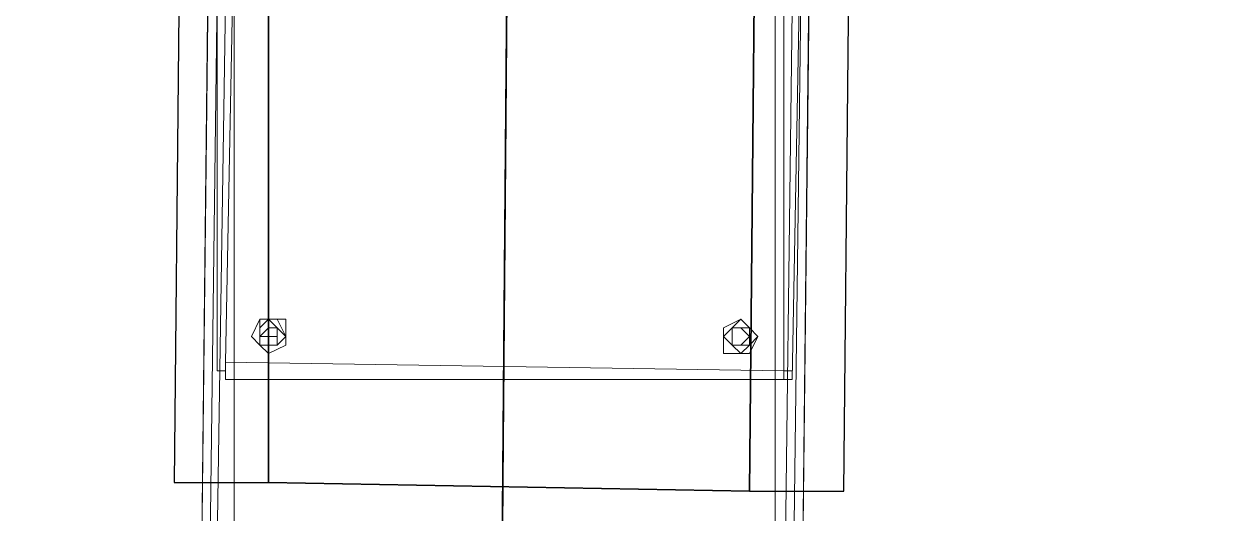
# Model space of a CAD drawing. Header units: millimetres. Extents: x -45 to 90, y -17 to 16.
# Drawn here: x 6.626 to 7.263, y -1.378 to -1.117 of the extents above; entities that cross this region are included whole.
import ezdxf

# ---------------------------------------------------------------- set-up
doc = ezdxf.new("R2010")
doc.units = ezdxf.units.MM
doc.header["$PDMODE"] = 3
doc.layers.add('PDF_Geometry', color=7, linetype='Continuous')

msp = doc.modelspace()

# ---------------------------------------------------------------- linework, layer by layer
at = {"color": 4}
msp.add_lwpolyline([(6.88247, -1.30647), (6.882, -1.36372), (6.87786, -1.8637), (6.87371, -2.36368), (6.91513, 2.63615)], dxfattribs=at)
at = {"color": 1}
msp.add_lwpolyline([(6.90598, 1.5311), (6.88076, -1.51276)], dxfattribs=at)
at = {"color": 4}
for centre in [(6.89329, 0), (6.8928, -0.05895)]:
    msp.add_circle(centre, 1.75, dxfattribs=at)
at = {"color": 2}
for radius in [500.05823, 499.30823]:
    msp.add_arc((-0.82991, -500.05754), radius, 85.2352723, 89.9049106, dxfattribs=at)
at = {"color": 5}
msp.add_arc((-0.82991, -500.05754), 498.70823, 85.2352723, 89.9049106, dxfattribs=at)
at = {"color": 4}
msp.add_point((6.87831, -1.80889), dxfattribs=at)
at = {"layer": 'PDF_Geometry', "lineweight": 25}
for points in [[(6.71115, -0.89371), (6.70657, -1.36148), (6.75699, -1.36148)], [(7.0137, -1.36607), (7.06413, -1.36607), (7.06871, -0.89849)]]:
    msp.add_lwpolyline(points, dxfattribs=at)
for points in [[(7.0137, -1.36607), (6.75699, -1.36148), (6.75699, -0.89371), (6.75699, -1.36148)], [(7.0137, -1.36607), (7.01829, -0.89849)]]:
    msp.add_lwpolyline(points, close=True, dxfattribs=at)
at = {"layer": 'PDF_Geometry', "lineweight": 18}
for points in [[(6.7249, -1.08185), (6.72032, -1.48984), (6.7249, -1.06352)], [(7.03204, -1.05893), (7.04121, -1.05893), (7.03662, -1.30647), (7.03662, -1.30189), (7.03204, -1.30189), (7.03204, -1.30647), (7.03662, -1.30647), (7.03204, -1.30647), (7.03204, -1.30189), (7.03204, -1.05893), (7.01829, -1.05893)], [(7.04579, -1.06352), (7.04121, -1.49442), (7.04579, -1.08644)], [(6.7249, -1.07727), (6.7249, -1.08185), (6.72949, -1.08185), (6.73407, -1.08185), (6.73407, -1.09102), (6.73866, -1.09102), (6.73866, -1.0956), (6.73407, -1.0956), (6.72949, -1.10019), (6.73407, -1.10477), (6.72949, -1.39357)], [(6.73866, -1.39357), (6.73866, -1.10477), (6.74782, -1.10477), (6.76158, -1.10019), (6.77533, -1.08185), (6.88535, -1.08185), (6.99078, -1.08644), (7.00912, -1.10019), (7.02287, -1.10936), (7.02745, -1.10936), (7.02745, -1.46233)], [(6.73866, -1.09102), (6.73407, -1.09102), (6.73866, -1.09102), (6.73407, -1.09102), (6.72949, -1.10019), (6.7249, -1.46233), (6.72949, -1.46233), (6.72949, -1.39357)], [(7.03662, -1.46673), (7.04121, -1.10477), (7.03662, -1.0956), (7.03204, -1.0956), (7.04121, -1.10477), (7.03662, -1.10936), (7.03204, -1.46233)], [(6.73407, -1.4715), (6.73407, -1.47609), (6.72949, -1.4715), (6.72949, -1.47609), (6.7249, -1.46233), (6.72949, -1.10019)], [(7.02745, -1.47609), (7.03204, -1.47609), (7.03662, -1.47609), (7.03204, -1.47609), (7.03662, -1.46673), (7.04121, -1.10477), (7.04579, -1.10477)], [(6.72949, -1.30189), (6.73407, -1.30189), (6.73407, -1.29731), (6.73407, -1.30189), (6.73407, -1.30647), (7.03204, -1.30647), (7.03204, -1.30189), (6.73407, -1.29731), (6.73407, -1.30189), (6.73407, -1.30647)]]:
    msp.add_lwpolyline(points, dxfattribs=at)
for points in [[(6.73866, -1.05893), (6.72949, -1.05893), (6.72949, -1.30189), (6.73407, -1.30189), (6.73407, -1.29731)], [(6.76616, -1.28355), (6.76158, -1.27439), (6.75699, -1.27439), (6.75241, -1.27439), (6.75241, -1.28355), (6.75241, -1.28814), (6.75699, -1.28814), (6.76158, -1.28814), (6.76616, -1.28355), (6.76616, -1.27439), (6.75699, -1.27439), (6.75241, -1.27439), (6.74782, -1.28355), (6.75241, -1.28814), (6.75699, -1.29272), (6.76616, -1.28814)], [(6.76616, -1.28355), (6.76158, -1.27897), (6.75699, -1.27439), (6.75241, -1.27897), (6.75241, -1.28355), (6.75241, -1.28814), (6.75699, -1.28814), (6.76158, -1.28814)], [(6.76158, -1.28355), (6.76158, -1.27897), (6.75699, -1.27439), (6.75241, -1.27897), (6.75241, -1.28355), (6.75241, -1.28814), (6.75699, -1.28814), (6.76158, -1.28814)], [(6.76616, -1.28355), (6.76158, -1.27897), (6.75699, -1.27439), (6.75241, -1.27897), (6.75241, -1.28355), (6.75241, -1.28814), (6.75699, -1.28814), (6.76158, -1.28814)], [(6.75241, -1.28355), (6.75699, -1.27897), (6.76158, -1.27897), (6.76158, -1.28355), (6.75699, -1.28355)], [(7.01829, -1.28355), (7.0137, -1.27897), (7.00912, -1.27439), (6.99995, -1.27897), (6.99995, -1.28355), (6.99995, -1.29272), (7.00912, -1.29272), (7.0137, -1.29272), (7.01829, -1.28355), (7.0137, -1.27897), (7.00912, -1.27439), (7.00453, -1.27897), (6.99995, -1.28355), (7.00453, -1.28814), (7.00912, -1.29272), (7.0137, -1.28814)], [(7.0137, -1.28355), (7.0137, -1.27897), (7.00912, -1.27897), (7.00453, -1.27897), (6.99995, -1.28355), (7.00453, -1.28814), (7.00912, -1.29272), (7.0137, -1.28814)], [(7.0137, -1.28355), (7.0137, -1.27897), (7.00912, -1.27897), (7.00453, -1.27897), (6.99995, -1.28355), (7.00453, -1.28814), (7.00912, -1.29272), (7.0137, -1.28814)], [(7.0137, -1.28355), (7.0137, -1.27897), (7.00912, -1.27897), (7.00453, -1.27897), (7.00453, -1.28355), (7.00453, -1.28814), (7.00912, -1.28814), (7.0137, -1.28814)], [(7.00453, -1.28355), (7.00453, -1.27897), (7.00912, -1.27897), (7.0137, -1.28355), (7.00912, -1.28814), (7.00453, -1.28814)]]:
    msp.add_lwpolyline(points, close=True, dxfattribs=at)

doc.saveas('drawing.dxf')
